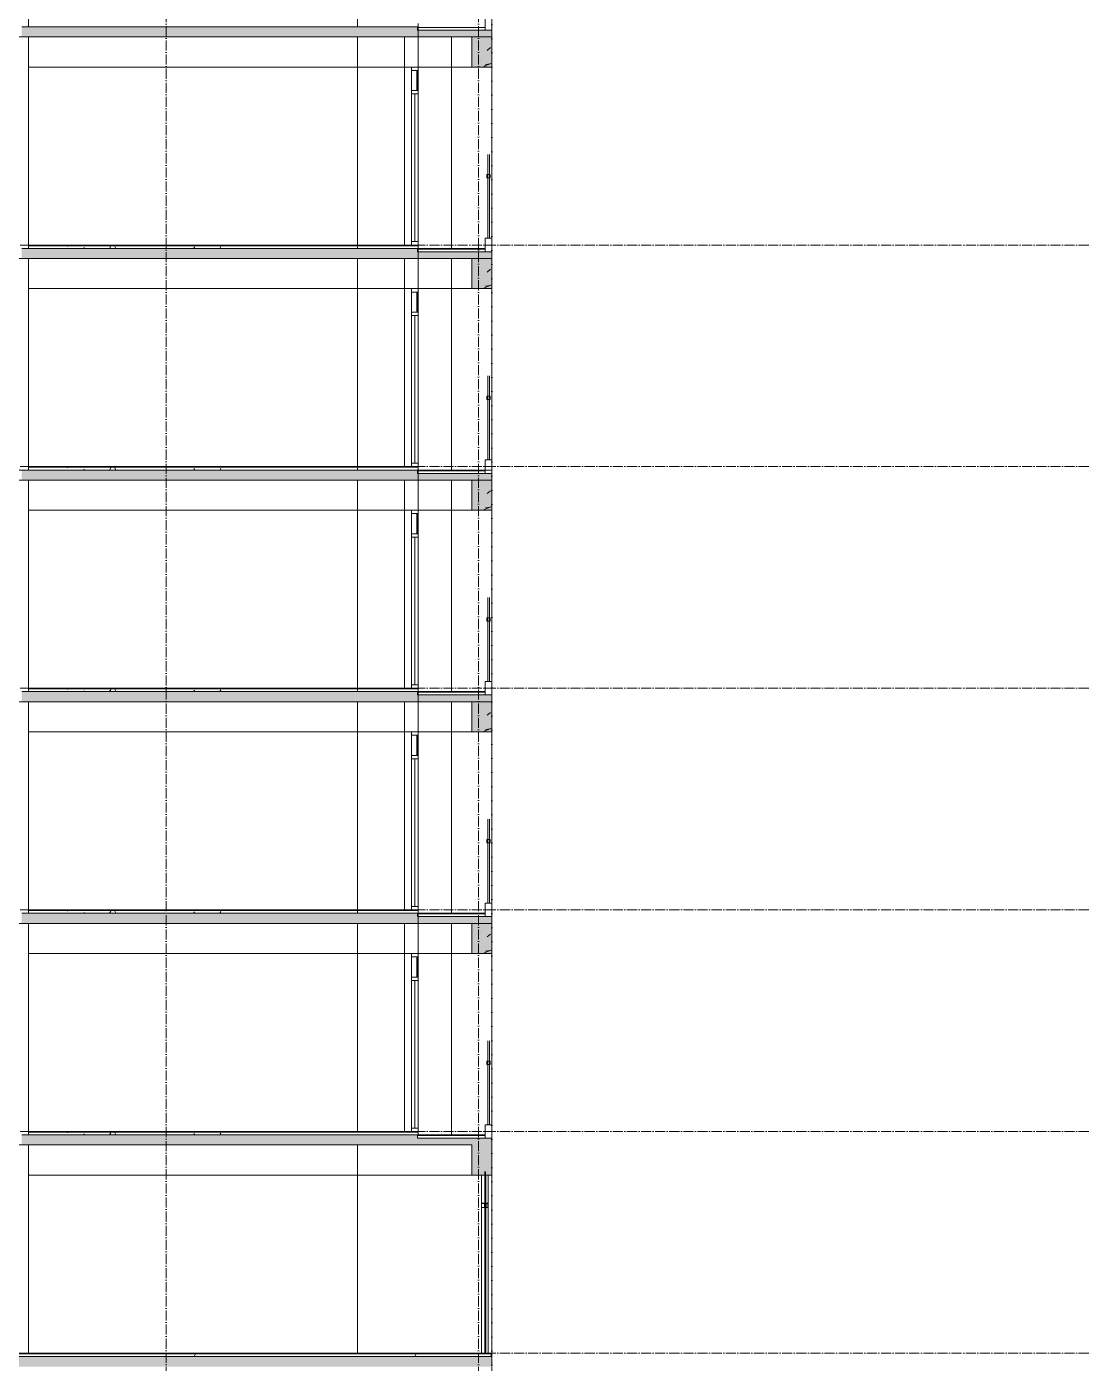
# Model space of a CAD drawing. Header units: millimetres. Extents: x -7075 to 54747, y -13937 to 93540.
# Drawn here: x 35675 to 51521, y 18450 to 38350 of the extents above; entities that cross this region are included whole.
import ezdxf

# ---------------------------------------------------------------- set-up
doc = ezdxf.new("R2010")
doc.units = ezdxf.units.MM
doc.linetypes.add('Grid Line', pattern=[4.2, 3, -0.6, 0, -0.6])
for name, color, linetype, lineweight in [('A-DETL-GENF', 31, 'Continuous', 5), ('A-FLOR-HRAL', 41, 'Continuous', 5), ('A-FLOR-MCUT', 3, 'Continuous', 9), ('A-GLAZ-CWMG', 55, 'Continuous', 5), ('CUA', 31, 'Continuous', 9), ('KINH', 152, 'Continuous', 5), ('NET CAT', 3, 'Continuous', 5), ('NET CATConcrete', 3, 'Continuous', 5), ('NET THAY 1', 41, 'Continuous', 5), ('NET THAY 2', 55, 'Continuous', 5), ('NET-CAT', 3, 'Continuous', 15), ('NET-THAY', 2, 'Continuous', 9), ('TRUC', 225, 'Continuous', 5)]:
    doc.layers.add(name, color=color, linetype=linetype, lineweight=lineweight)
pattern_1 = [(0, (19236.3, 39800), (1625.6, 406.4), [67.056, -1152.144, 67.056, -1152.144, -6502.4]), (0, (19236.3, 39800), (1625.6, 406.4), [-2438.4, 67.056, -2371.344, 67.056, -1152.144, -2844.8]), (0, (19236.3, 39800), (1625.6, 406.4), [-6096, 67.056, -745.744, 67.056, -1964.944]), (120, (19845.9, 40003.2), (-1164.7527, 1204.611), [67.056, -1152.144, 67.056, -7654.544]), (120, (19845.9, 40003.2), (-1164.7527, 1204.611), [-1286.256, -1152.144, 67.056, -2371.344, -4064]), (120, (19845.9, 40003.2), (-1164.7527, 1204.611), [-4876.8, 67.056, -1152.144, 67.056, -2777.744]), (120, (19845.9, 40003.2), (-1164.7527, 1204.611), [-6163.056, -745.744, 67.056, -1964.944]), (240, (20049.1, 40816), (-460.8473, -1611.011), [67.056, -1152.144, 67.056, -7654.544]), (240, (20049.1, 40816), (-460.8473, -1611.011), [-1286.256, -1152.144, 67.056, -2371.344, -4064]), (240, (20049.1, 40816), (-460.8473, -1611.011), [-4876.8, 67.056, -1152.144, 67.056, -2777.744]), (240, (20049.1, 40816), (-460.8473, -1611.011), [-6163.056, -745.744, 67.056, -1964.944])]
pattern_2 = [(0, (19236.3, 39800), (812.8, 203.2), [67.056, -542.544, 67.056, -542.544, -3251.2]), (0, (19236.3, 39800), (812.8, 203.2), [-1219.2, 67.056, -1152.144, 67.056, -542.544, -1422.4]), (0, (19236.3, 39800), (812.8, 203.2), [-3048, 67.056, -339.344, 67.056, -948.944]), (120, (19541.1, 39901.6), (-582.3764, 602.3054), [67.056, -542.544, 67.056, -3793.744]), (120, (19541.1, 39901.6), (-582.3764, 602.3054), [-676.656, -542.544, 67.056, -1152.144, -2032]), (120, (19541.1, 39901.6), (-582.3764, 602.3054), [-2438.4, 67.056, -542.544, 67.056, -1355.344]), (120, (19541.1, 39901.6), (-582.3764, 602.3054), [-3115.056, -339.344, 67.056, -948.944]), (240, (19642.7, 40308), (-230.4236, -805.5054), [67.056, -542.544, 67.056, -3793.744]), (240, (19642.7, 40308), (-230.4236, -805.5054), [-676.656, -542.544, 67.056, -1152.144, -2032]), (240, (19642.7, 40308), (-230.4236, -805.5054), [-2438.4, 67.056, -542.544, 67.056, -1355.344]), (240, (19642.7, 40308), (-230.4236, -805.5054), [-3115.056, -339.344, 67.056, -948.944])]
pattern_3 = [(0, (19236.3, 43100), (812.8, 203.2), [67.056, -542.544, 67.056, -542.544, -3251.2]), (0, (19236.3, 43100), (812.8, 203.2), [-1219.2, 67.056, -1152.144, 67.056, -542.544, -1422.4]), (0, (19236.3, 43100), (812.8, 203.2), [-3048, 67.056, -339.344, 67.056, -948.944]), (120, (19541.1, 43201.6), (-582.3764, 602.3054), [67.056, -542.544, 67.056, -3793.744]), (120, (19541.1, 43201.6), (-582.3764, 602.3054), [-676.656, -542.544, 67.056, -1152.144, -2032]), (120, (19541.1, 43201.6), (-582.3764, 602.3054), [-2438.4, 67.056, -542.544, 67.056, -1355.344]), (120, (19541.1, 43201.6), (-582.3764, 602.3054), [-3115.056, -339.344, 67.056, -948.944]), (240, (19642.7, 43608), (-230.4236, -805.5054), [67.056, -542.544, 67.056, -3793.744]), (240, (19642.7, 43608), (-230.4236, -805.5054), [-676.656, -542.544, 67.056, -1152.144, -2032]), (240, (19642.7, 43608), (-230.4236, -805.5054), [-2438.4, 67.056, -542.544, 67.056, -1355.344]), (240, (19642.7, 43608), (-230.4236, -805.5054), [-3115.056, -339.344, 67.056, -948.944])]
pattern_4 = [(0, (19236.3, 46400), (812.8, 203.2), [67.056, -542.544, 67.056, -542.544, -3251.2]), (0, (19236.3, 46400), (812.8, 203.2), [-1219.2, 67.056, -1152.144, 67.056, -542.544, -1422.4]), (0, (19236.3, 46400), (812.8, 203.2), [-3048, 67.056, -339.344, 67.056, -948.944]), (120, (19541.1, 46501.6), (-582.3764, 602.3054), [67.056, -542.544, 67.056, -3793.744]), (120, (19541.1, 46501.6), (-582.3764, 602.3054), [-676.656, -542.544, 67.056, -1152.144, -2032]), (120, (19541.1, 46501.6), (-582.3764, 602.3054), [-2438.4, 67.056, -542.544, 67.056, -1355.344]), (120, (19541.1, 46501.6), (-582.3764, 602.3054), [-3115.056, -339.344, 67.056, -948.944]), (240, (19642.7, 46908), (-230.4236, -805.5054), [67.056, -542.544, 67.056, -3793.744]), (240, (19642.7, 46908), (-230.4236, -805.5054), [-676.656, -542.544, 67.056, -1152.144, -2032]), (240, (19642.7, 46908), (-230.4236, -805.5054), [-2438.4, 67.056, -542.544, 67.056, -1355.344]), (240, (19642.7, 46908), (-230.4236, -805.5054), [-3115.056, -339.344, 67.056, -948.944])]
pattern_5 = [(0, (19236.3, 49700), (812.8, 203.2), [67.056, -542.544, 67.056, -542.544, -3251.2]), (0, (19236.3, 49700), (812.8, 203.2), [-1219.2, 67.056, -1152.144, 67.056, -542.544, -1422.4]), (0, (19236.3, 49700), (812.8, 203.2), [-3048, 67.056, -339.344, 67.056, -948.944]), (120, (19541.1, 49801.6), (-582.3764, 602.3054), [67.056, -542.544, 67.056, -3793.744]), (120, (19541.1, 49801.6), (-582.3764, 602.3054), [-676.656, -542.544, 67.056, -1152.144, -2032]), (120, (19541.1, 49801.6), (-582.3764, 602.3054), [-2438.4, 67.056, -542.544, 67.056, -1355.344]), (120, (19541.1, 49801.6), (-582.3764, 602.3054), [-3115.056, -339.344, 67.056, -948.944]), (240, (19642.7, 50208), (-230.4236, -805.5054), [67.056, -542.544, 67.056, -3793.744]), (240, (19642.7, 50208), (-230.4236, -805.5054), [-676.656, -542.544, 67.056, -1152.144, -2032]), (240, (19642.7, 50208), (-230.4236, -805.5054), [-2438.4, 67.056, -542.544, 67.056, -1355.344]), (240, (19642.7, 50208), (-230.4236, -805.5054), [-3115.056, -339.344, 67.056, -948.944])]
pattern_6 = [(0, (19236.3, 53000), (812.8, 203.2), [67.056, -542.544, 67.056, -542.544, -3251.2]), (0, (19236.3, 53000), (812.8, 203.2), [-1219.2, 67.056, -1152.144, 67.056, -542.544, -1422.4]), (0, (19236.3, 53000), (812.8, 203.2), [-3048, 67.056, -339.344, 67.056, -948.944]), (120, (19541.1, 53101.6), (-582.3764, 602.3054), [67.056, -542.544, 67.056, -3793.744]), (120, (19541.1, 53101.6), (-582.3764, 602.3054), [-676.656, -542.544, 67.056, -1152.144, -2032]), (120, (19541.1, 53101.6), (-582.3764, 602.3054), [-2438.4, 67.056, -542.544, 67.056, -1355.344]), (120, (19541.1, 53101.6), (-582.3764, 602.3054), [-3115.056, -339.344, 67.056, -948.944]), (240, (19642.7, 53508), (-230.4236, -805.5054), [67.056, -542.544, 67.056, -3793.744]), (240, (19642.7, 53508), (-230.4236, -805.5054), [-676.656, -542.544, 67.056, -1152.144, -2032]), (240, (19642.7, 53508), (-230.4236, -805.5054), [-2438.4, 67.056, -542.544, 67.056, -1355.344]), (240, (19642.7, 53508), (-230.4236, -805.5054), [-3115.056, -339.344, 67.056, -948.944])]

# ---------------------------------------------------------------- blocks, each defined once
blk = doc.blocks.new('M_Concrete-Rectangular-Column - C3-2000 x 300mm-1073985-A-A')
at = {"layer": 'NET CAT', "color": 4}
for p, q in [((40600, 44800), (40600, 41650)), ((42600, 44950), (41500, 44950)), ((42600, 44900), (42600, 44950)), ((42600, 41600), (42600, 44350)), ((40600, 41500), (40600, 38350)), ((42600, 38300), (42600, 41050)), ((40600, 38200), (40600, 35050)), ((42600, 35000), (42600, 37750)), ((40600, 34900), (40600, 31750)), ((42600, 31750), (42600, 34450)), ((42600, 31750), (41500, 31750))]:
    blk.add_line(p, q, dxfattribs=at)
blk = doc.blocks.new('M_Concrete-Rectangular-Column - C5d-2900 x 400mm-1081095-A-A')
at = {"layer": 'NET CAT', "color": 4}
for p, q in [((35650, 44950), (33900, 44950)), ((35700, 41650), (35700, 44800)), ((32800, 44350), (32800, 41650)), ((35700, 38350), (35700, 41500)), ((32800, 41050), (32800, 38350)), ((35700, 35050), (35700, 38200)), ((32800, 37750), (32800, 35050)), ((35700, 31750), (35700, 34900)), ((32800, 34450), (32800, 31750)), ((35650, 31750), (33900, 31750))]:
    blk.add_line(p, q, dxfattribs=at)
blk = doc.blocks.new('ALC1807-ASCENT PLAZA-KET CAU 180524_rvt-1-A-A')
at = {"layer": 'NET CAT', "color": 4}
for p, q in [((42600, 31750), (41500, 31750)), ((42600, 31700), (42600, 31750)), ((35700, 28450), (35700, 31600)), ((40600, 31600), (40600, 28450)), ((42600, 28400), (42600, 31150)), ((35700, 25150), (35700, 28300)), ((40600, 28300), (40600, 25150)), ((42600, 25100), (42600, 27850)), ((40600, 25000), (40600, 21900)), ((42600, 22000), (42600, 24550)), ((35700, 18600), (35700, 21700)), ((40600, 21700), (40600, 18600)), ((42600, 18600), (42600, 21250))]:
    blk.add_line(p, q, dxfattribs=at)
at = {"color": 4, "lineweight": 5}
for name in ['M_Concrete-Rectangular-Column - C5d-2900 x 400mm-1081095-A-A', 'M_Concrete-Rectangular-Column - C3-2000 x 300mm-1073985-A-A']:
    blk.add_blockref(name, (0, 0), dxfattribs=at)
blk = doc.blocks.new('System Panel - Glazed-V56-A-A')
at = {"layer": 'KINH', "lineweight": 9}
for p, q in [((42494, 20793), (42494, 20779)), ((42506, 20793), (42494, 20793)), ((42494, 20772), (42494, 18600)), ((42506, 18600), (42506, 20793)), ((42494, 18600), (42506, 18600))]:
    blk.add_line(p, q, dxfattribs=at)
blk = doc.blocks.new('System Panel - Glazed-1982563-A-A')
at = {"layer": 'KINH', "lineweight": 9}
for p, q in [((42494, 21300), (42494, 20828)), ((42506, 21300), (42494, 21300)), ((42506, 20807), (42506, 21300)), ((42494, 20821), (42494, 20807)), ((42494, 20807), (42506, 20807))]:
    blk.add_line(p, q, dxfattribs=at)
blk = doc.blocks.new('Rectangular Mullion - MULION KHUNG NOI-1982294-A-A')
at = {"layer": 'A-DETL-GENF'}
blk.add_hatch(color=256, dxfattribs=at).paths.add_polyline_path([(42483, 2167), (42486, 2179), (42482, 2179)], flags=0)
at = {"layer": 'A-GLAZ-CWMG'}
blk.add_hatch(color=256, dxfattribs=at).paths.add_polyline_path([(42486, 2221), (42483, 2233), (42482, 2221)], flags=0)
at = {"layer": 'A-DETL-GENF'}
for p, q in [((42432, 2167), (42432, 2233)), ((42432, 2233), (42482, 2233)), ((42435, 2170), (42435, 2230)), ((42435, 2230), (42478, 2230)), ((42478, 2230), (42478, 2170)), ((42482, 2233), (42482, 2221)), ((42482, 2233), (42482, 2221)), ((42482, 2233), (42482, 2167)), ((42482, 2221), (42486, 2221)), ((42482, 2221), (42486, 2221)), ((42482, 2221), (42486, 2211)), ((42486, 2221), (42482, 2221)), ((42482, 2221), (42482, 2211)), ((42482, 2212), (42486, 2221)), ((42482, 2211), (42486, 2211)), ((42498, 2207), (42482, 2207)), ((42482, 2207), (42482, 2193)), ((42482, 2193), (42498, 2193)), ((42486, 2221), (42486, 2236)), ((42486, 2221), (42486, 2236)), ((42486, 2211), (42486, 2221)), ((42500, 2226), (42494, 2226)), ((42494, 2226), (42495, 2225)), ((42495, 2225), (42494, 2225)), ((42495, 2224), (42494, 2223)), ((42494, 2224), (42495, 2224)), ((42494, 2223), (42495, 2223)), ((42495, 2223), (42494, 2222)), ((42494, 2222), (42495, 2222)), ((42495, 2222), (42494, 2221)), ((42494, 2221), (42495, 2221)), ((42495, 2221), (42494, 2220)), ((42494, 2220), (42495, 2220)), ((42495, 2219), (42494, 2219)), ((42494, 2219), (42495, 2219)), ((42495, 2218), (42494, 2218)), ((42494, 2218), (42495, 2218)), ((42495, 2217), (42494, 2217)), ((42494, 2216), (42495, 2217)), ((42495, 2217), (42498, 2217)), ((42496, 2219), (42496, 2224)), ((42496, 2224), (42497, 2224)), ((42497, 2219), (42496, 2219)), ((42497, 2224), (42497, 2219)), ((42498, 2167), (42498, 2233)), ((42498, 2233), (42532, 2233)), ((42498, 2221), (42498, 2225)), ((42498, 2225), (42500, 2225)), ((42499, 2221), (42498, 2221)), ((42498, 2219), (42498, 2220)), ((42498, 2220), (42499, 2220)), ((42499, 2219), (42498, 2219)), ((42498, 2217), (42498, 2218)), ((42498, 2218), (42499, 2218)), ((42498, 2193), (42498, 2207)), ((42500, 2221), (42499, 2222)), ((42499, 2222), (42499, 2221)), ((42499, 2220), (42499, 2219)), ((42499, 2218), (42500, 2219)), ((42499, 2218), (42499, 2218)), ((42500, 2225), (42500, 2226)), ((42500, 2220), (42500, 2221)), ((42500, 2219), (42500, 2220)), ((42502, 2170), (42502, 2230)), ((42502, 2230), (42528, 2230)), ((42528, 2230), (42528, 2170)), ((42532, 2233), (42532, 2167)), ((42482, 2167), (42432, 2167)), ((42478, 2170), (42435, 2170)), ((42482, 2179), (42486, 2189)), ((42482, 2179), (42482, 2189)), ((42482, 2189), (42486, 2189)), ((42482, 2188), (42486, 2179)), ((42486, 2179), (42482, 2179)), ((42482, 2179), (42482, 2167)), ((42482, 2167), (42482, 2179)), ((42482, 2179), (42486, 2179)), ((42486, 2179), (42482, 2179)), ((42486, 2189), (42486, 2179)), ((42486, 2164), (42486, 2179)), ((42486, 2179), (42486, 2164)), ((42494, 2184), (42495, 2183)), ((42495, 2183), (42494, 2183)), ((42495, 2182), (42494, 2182)), ((42494, 2182), (42495, 2182)), ((42495, 2181), (42494, 2181)), ((42494, 2181), (42495, 2181)), ((42495, 2179), (42494, 2180)), ((42494, 2180), (42495, 2180)), ((42495, 2178), (42494, 2179)), ((42494, 2179), (42495, 2179)), ((42495, 2177), (42494, 2178)), ((42494, 2178), (42495, 2178)), ((42495, 2176), (42494, 2177)), ((42494, 2177), (42495, 2177)), ((42494, 2176), (42495, 2176)), ((42494, 2174), (42495, 2175)), ((42495, 2175), (42494, 2175)), ((42500, 2174), (42494, 2174)), ((42495, 2183), (42498, 2183)), ((42497, 2181), (42496, 2181)), ((42496, 2181), (42496, 2176)), ((42496, 2176), (42497, 2176)), ((42497, 2176), (42497, 2181)), ((42498, 2183), (42498, 2182)), ((42498, 2182), (42499, 2182)), ((42498, 2181), (42498, 2180)), ((42499, 2181), (42498, 2181)), ((42498, 2180), (42499, 2180)), ((42499, 2179), (42498, 2179)), ((42498, 2179), (42498, 2175)), ((42498, 2175), (42500, 2175)), ((42532, 2167), (42498, 2167)), ((42499, 2182), (42499, 2182)), ((42499, 2182), (42500, 2181)), ((42499, 2180), (42499, 2181)), ((42500, 2179), (42499, 2178)), ((42499, 2178), (42499, 2179)), ((42500, 2181), (42500, 2180)), ((42500, 2180), (42500, 2179)), ((42500, 2175), (42500, 2174)), ((42528, 2170), (42502, 2170))]:
    blk.add_line(p, q, dxfattribs=at)
for centre, radius, start, end in [((42482, 2238), 4.58, 269.7981, 330.5096), ((42482, 2238), 4.58, 269.7981, 330.5096), ((42494, 2226), 0.2, 82.8972, 208.2076), ((42494, 2224), 0.2, 128.6598, 231.3402), ((42494, 2223), 0.2, 128.6598, 231.3402), ((42494, 2222), 0.2, 128.6598, 231.3402), ((42494, 2221), 0.2, 128.6598, 231.3402), ((42494, 2220), 0.2, 128.6598, 231.3402), ((42494, 2219), 0.2, 128.6598, 231.3402), ((42494, 2218), 0.2, 128.6598, 231.3402), ((42494, 2217), 0.2, 138.5763, 284.0362), ((42494, 2225), 0.568, 325.5557, 34.4443), ((42495, 2224), 0.2, 308.6598, 51.3402), ((42495, 2223), 0.2, 308.6598, 51.3402), ((42495, 2222), 0.2, 308.6598, 51.3402), ((42495, 2221), 0.2, 308.6598, 51.3402), ((42495, 2220), 0.2, 308.6598, 51.3402), ((42495, 2219), 0.2, 308.6598, 51.3402), ((42495, 2217), 0.2, 318.5763, 51.3402), ((42496, 2224), 0.2, 90, 180), ((42496, 2219), 0.2, 180, 270), ((42497, 2224), 0.2, 0, 90), ((42497, 2219), 0.2, 270, 0), ((42498, 2225), 0.133, 90, 180), ((42498, 2220), 0.133, 90, 180), ((42498, 2219), 0.133, 180, 270), ((42498, 2217), 0.2, 270, 0), ((42499, 2221), 0.1, 49.9813, 159.9813), ((42499, 2221), 0.133, 270, 339.9813), ((42499, 2220), 0.133, 0, 90), ((42499, 2219), 0.133, 270, 0), ((42499, 2218), 0.133, 20.0187, 90), ((42499, 2218), 0.1, 200.0187, 310.0187), ((42500, 2226), 0.133, 0, 82.8972), ((42500, 2225), 0.133, 270, 0), ((42482, 2162), 4.58, 29.4904, 90.2019), ((42482, 2162), 4.58, 29.4904, 90.2019), ((42494, 2183), 0.2, 75.9638, 221.4237), ((42494, 2182), 0.2, 128.6598, 231.3402), ((42494, 2181), 0.2, 128.6598, 231.3402), ((42494, 2180), 0.2, 128.6598, 231.3402), ((42494, 2179), 0.2, 128.6598, 231.3402), ((42494, 2178), 0.2, 128.6598, 231.3402), ((42494, 2177), 0.2, 128.6598, 231.3402), ((42494, 2176), 0.2, 128.6598, 231.3402), ((42494, 2174), 0.2, 151.7924, 277.1028), ((42495, 2183), 0.2, 308.6598, 41.4237), ((42495, 2181), 0.2, 308.6598, 51.3402), ((42495, 2180), 0.2, 308.6598, 51.3402), ((42495, 2179), 0.2, 308.6598, 51.3402), ((42495, 2178), 0.2, 308.6598, 51.3402), ((42495, 2177), 0.2, 308.6598, 51.3402), ((42495, 2176), 0.2, 308.6598, 51.3402), ((42494, 2175), 0.568, 325.5557, 34.4443), ((42496, 2181), 0.2, 90, 180), ((42496, 2176), 0.2, 180, 270), ((42497, 2181), 0.2, 0, 90), ((42497, 2176), 0.2, 270, 0), ((42498, 2183), 0.2, 0, 90), ((42498, 2181), 0.133, 90, 180), ((42498, 2180), 0.133, 180, 270), ((42498, 2175), 0.133, 180, 270), ((42499, 2182), 0.133, 270, 339.9813), ((42499, 2182), 0.1, 49.9813, 159.9813), ((42499, 2181), 0.133, 0, 90), ((42499, 2180), 0.133, 270, 0), ((42499, 2179), 0.133, 20.0187, 90), ((42499, 2179), 0.1, 200.0187, 310.0187), ((42500, 2175), 0.133, 0, 90), ((42500, 2174), 0.133, 277.1028, 0)]:
    blk.add_arc(centre, radius, start, end, dxfattribs=at)
blk = doc.blocks.new('Rectangular Mullion - Rectangular Mullion-V65-A-A')
at = {"layer": 'A-GLAZ-CWMG', "lineweight": 9}
for p, q in [((42442, 20833), (42442, 20767)), ((42492, 20833), (42442, 20833)), ((42442, 20767), (42492, 20767)), ((42492, 20807), (42492, 20833)), ((42508, 20807), (42492, 20807)), ((42492, 20767), (42492, 20793)), ((42492, 20793), (42508, 20793)), ((42542, 20833), (42508, 20833)), ((42508, 20833), (42508, 20807)), ((42508, 20793), (42508, 20767)), ((42508, 20767), (42542, 20767)), ((42542, 20767), (42542, 20833))]:
    blk.add_line(p, q, dxfattribs=at)
blk = doc.blocks.new('Rectangular Mullion - Rectangular Mullion-1978183-A-A')
at = {"layer": 'A-GLAZ-CWMG'}
for p, q in [((42432, 2167), (42432, 0)), ((42482, 2167), (42482, 0)), ((42498, 2167), (42498, 0)), ((42532, 2167), (42532, 0))]:
    blk.add_line(p, q, dxfattribs=at)
blk = doc.blocks.new('Rectangular Mullion - Rectangular Mullion-V66-A-A')
at = {"layer": 'A-GLAZ-CWMG'}
for p, q in [((42442, 21250), (42442, 20833)), ((42492, 21250), (42492, 20833)), ((42508, 21250), (42508, 20833)), ((42542, 21250), (42542, 20833))]:
    blk.add_line(p, q, dxfattribs=at)
blk = doc.blocks.new('CUA LO GIA - DB6-1834140-A-A')
at = {"layer": 'CUA'}
for p, q in [((41400, 24500), (41400, 24450)), ((41500, 24500), (41400, 24500)), ((41500, 24450), (41500, 24500)), ((41400, 24450), (41500, 24450)), ((41400, 24150), (41400, 24450)), ((41490, 24450), (41480, 24450)), ((41480, 24450), (41480, 24150)), ((41490, 24150), (41490, 24450)), ((41500, 24150), (41500, 24450)), ((41500, 24150), (41400, 24150)), ((41400, 24150), (41400, 24100)), ((41400, 24100), (41500, 24100)), ((41450, 24100), (41400, 24100)), ((41400, 24100), (41400, 21900)), ((41450, 21900), (41450, 24100)), ((41480, 24150), (41490, 24150)), ((41500, 24100), (41500, 24150)), ((41500, 24100), (41500, 21900)), ((41400, 21900), (41400, 21850)), ((41500, 21900), (41400, 21900)), ((41400, 21900), (41450, 21900)), ((41500, 21850), (41500, 21900)), ((41400, 21850), (41500, 21850))]:
    blk.add_line(p, q, dxfattribs=at)
blk = doc.blocks.new('Railing - 25mm-V63-A-A')
at = {"layer": 'NET THAY 2'}
for p, q in [((37, 18700), (37, 19950)), ((62, 19950), (62, 18700))]:
    blk.add_line(p, q, dxfattribs=at)
blk = doc.blocks.new('Railing - Railing-1915012-A-A')
at = {"layer": 'A-FLOR-HRAL'}
for p, q in [((42525, 22950), (42525, 22900)), ((42575, 22950), (42525, 22950)), ((42525, 22900), (42575, 22900)), ((42575, 22900), (42575, 22950))]:
    blk.add_line(p, q, dxfattribs=at)
at = {"extrusion": (0, 0, -1), "zscale": -1}
blk.add_blockref('Railing - 25mm-V63-A-A', (-42600, 3300), dxfattribs=at)

msp = doc.modelspace()

# ---------------------------------------------------------------- hatches: boundary and pattern name
at = {"layer": 'NET CAT', "lineweight": 9}
h = msp.add_hatch(color=7, dxfattribs=at)
h.paths.add_polyline_path([(40110.6, 38200), (41499.9, 38200), (41499.9, 38350), (35649.9, 38350), (35649.9, 38200), (36906.2, 38200)], flags=0)
h.paths.add_polyline_path([(6949.9, 38200), (6949.9, 38350), (1099.9, 38350), (1099.9, 38200), (1657.6, 38200)], flags=0)
h.paths.add_polyline_path([(9649.9, 38200), (11599.9, 38200), (11599.9, 38350), (9649.9, 38350)], flags=0)
h.paths.add_polyline_path([(32949.9, 38200), (32949.9, 38350), (24699.9, 38350), (24699.9, 38200), (32799.9, 38200)], flags=0)
h = msp.add_hatch(color=7, dxfattribs=at)
h.paths.add_polyline_path([(40110.6, 38200), (41499.9, 38200), (41499.9, 38350), (35599.9, 38350), (35599.9, 38200), (36906.2, 38200)])
h.paths.add_polyline_path([(1099.9, 38200), (6949.9, 38200), (6949.9, 38350), (1099.9, 38350)])
h.paths.add_polyline_path([(9599.9, 38200), (11599.9, 38200), (11599.9, 38350), (9599.9, 38350)])
h.paths.add_polyline_path([(32999.9, 38200), (32999.9, 38350), (24699.9, 38350), (24699.9, 38200), (32900.6, 38200)])
for points in [[(42599.9, 38200), (42599.9, 38300), (41499.9, 38300), (41499.9, 38200), (42299.9, 38200)], [(42599.9, 38200), (42599.9, 38300), (41499.9, 38300), (41499.9, 38200)], [(42599.9, 34900), (42599.9, 35000), (41499.9, 35000), (41499.9, 34900), (42299.9, 34900)], [(42599.9, 34900), (42599.9, 35000), (41499.9, 35000), (41499.9, 34900)], [(42599.9, 31600), (42599.9, 31700), (41499.9, 31700), (41499.9, 31600), (42299.9, 31600)], [(42599.9, 31600), (42599.9, 31700), (41499.9, 31700), (41499.9, 31600)], [(42599.9, 28300), (42599.9, 28400), (41499.9, 28400), (41499.9, 28300), (42299.9, 28300)], [(42599.9, 28300), (42599.9, 28400), (41499.9, 28400), (41499.9, 28300)], [(42599.9, 25000), (42599.9, 25100), (41499.9, 25100), (41499.9, 25000), (42299.9, 25000)], [(42599.9, 25000), (42599.9, 25100), (41499.9, 25100), (41499.9, 25000)], [(42599.9, 21700), (42599.9, 21800), (41499.9, 21800), (41499.9, 21700)], [(20884.1, 18400), (42599.9, 18400), (42599.9, 18550), (24709.9, 18550), (24709.9, 18500), (23690.1, 18500), (23690.1, 18550), (9599.9, 18550), (9599.9, 18480), (8799.9, 18480), (8799.9, 18500), (6949.9, 18500), (6949.9, 18550), (-0.1, 18550), (-0.1, 18400), (17679.7, 18400)]]:
    msp.add_hatch(color=7, dxfattribs=at).paths.add_polyline_path(points, flags=0)
h = msp.add_hatch(color=7, dxfattribs=at)
h.paths.add_polyline_path([(40110.6, 34900), (41499.9, 34900), (41499.9, 35050), (35649.9, 35050), (35649.9, 34900), (36906.2, 34900)], flags=0)
h.paths.add_polyline_path([(6949.9, 34900), (6949.9, 35050), (1099.9, 35050), (1099.9, 34900), (1657.6, 34900)], flags=0)
h.paths.add_polyline_path([(9649.9, 34900), (11599.9, 34900), (11599.9, 35050), (9649.9, 35050)], flags=0)
h.paths.add_polyline_path([(32949.9, 34900), (32949.9, 35050), (24699.9, 35050), (24699.9, 34900), (32799.9, 34900)], flags=0)
h = msp.add_hatch(color=7, dxfattribs=at)
h.paths.add_polyline_path([(40110.6, 34900), (41499.9, 34900), (41499.9, 35050), (35599.9, 35050), (35599.9, 34900), (36906.2, 34900)])
h.paths.add_polyline_path([(1099.9, 34900), (6949.9, 34900), (6949.9, 35050), (1099.9, 35050)])
h.paths.add_polyline_path([(9599.9, 34900), (11599.9, 34900), (11599.9, 35050), (9599.9, 35050)])
h.paths.add_polyline_path([(32999.9, 34900), (32999.9, 35050), (24699.9, 35050), (24699.9, 34900), (32900.6, 34900)])
at = {"layer": 'NET CAT'}
h = msp.add_hatch(dxfattribs=at)
h.set_pattern_fill('FP_4', color=10, style=0, pattern_type=2)
h.set_pattern_definition(pattern_6)
h.paths.add_polyline_path([(35749.9, 35090), (41299.9, 35090), (41299.9, 35100), (35749.9, 35100)], flags=0)
h = msp.add_hatch(dxfattribs=at)
h.set_pattern_fill('FP_4', color=10, style=0, pattern_type=2)
h.set_pattern_definition(pattern_6)
h.paths.add_polyline_path([(36906.2, 35050), (41299.9, 35050), (41299.9, 35090), (35749.9, 35090), (35749.9, 35050)], flags=0)
at = {"layer": 'NET CAT', "lineweight": 9}
h = msp.add_hatch(color=7, dxfattribs=at)
h.paths.add_polyline_path([(40110.6, 31600), (41499.9, 31600), (41499.9, 31750), (35649.9, 31750), (35649.9, 31600), (36906.2, 31600)], flags=0)
h.paths.add_polyline_path([(6949.9, 31600), (6949.9, 31750), (1099.9, 31750), (1099.9, 31600), (1657.6, 31600)], flags=0)
h.paths.add_polyline_path([(9649.9, 31600), (11599.9, 31600), (11599.9, 31750), (9649.9, 31750)], flags=0)
h.paths.add_polyline_path([(32949.9, 31600), (32949.9, 31750), (24699.9, 31750), (24699.9, 31600), (32799.9, 31600)], flags=0)
h = msp.add_hatch(color=7, dxfattribs=at)
h.paths.add_polyline_path([(40110.6, 31600), (41499.9, 31600), (41499.9, 31750), (35599.9, 31750), (35599.9, 31600), (36906.2, 31600)])
h.paths.add_polyline_path([(1099.9, 31600), (6949.9, 31600), (6949.9, 31750), (1099.9, 31750)])
h.paths.add_polyline_path([(9599.9, 31600), (11599.9, 31600), (11599.9, 31750), (9599.9, 31750)])
h.paths.add_polyline_path([(32999.9, 31600), (32999.9, 31750), (24699.9, 31750), (24699.9, 31600), (32900.6, 31600)])
at = {"layer": 'NET CAT'}
h = msp.add_hatch(dxfattribs=at)
h.set_pattern_fill('FP_4', color=10, style=0, pattern_type=2)
h.set_pattern_definition(pattern_5)
h.paths.add_polyline_path([(35749.9, 31790), (41299.9, 31790), (41299.9, 31800), (35749.9, 31800)], flags=0)
h = msp.add_hatch(dxfattribs=at)
h.set_pattern_fill('FP_4', color=10, style=0, pattern_type=2)
h.set_pattern_definition(pattern_5)
h.paths.add_polyline_path([(36906.2, 31750), (41299.9, 31750), (41299.9, 31790), (35749.9, 31790), (35749.9, 31750)], flags=0)
h = msp.add_hatch(dxfattribs=at)
h.set_pattern_fill('FP_4', color=10, style=0, pattern_type=2)
h.set_pattern_definition(pattern_4)
h.paths.add_polyline_path([(35749.9, 28490), (41299.9, 28490), (41299.9, 28500), (35749.9, 28500)], flags=0)
h = msp.add_hatch(dxfattribs=at)
h.set_pattern_fill('FP_4', color=10, style=0, pattern_type=2)
h.set_pattern_definition(pattern_4)
h.paths.add_polyline_path([(36906.2, 28450), (41299.9, 28450), (41299.9, 28490), (35749.9, 28490), (35749.9, 28450)], flags=0)
at = {"layer": 'NET CAT', "lineweight": 9}
h = msp.add_hatch(color=7, dxfattribs=at)
h.paths.add_polyline_path([(40110.6, 28300), (41499.9, 28300), (41499.9, 28450), (35649.9, 28450), (35649.9, 28300), (36906.2, 28300)], flags=0)
h.paths.add_polyline_path([(6949.9, 28300), (6949.9, 28450), (1099.9, 28450), (1099.9, 28300), (1657.6, 28300)], flags=0)
h.paths.add_polyline_path([(9649.9, 28300), (11599.9, 28300), (11599.9, 28450), (9649.9, 28450)], flags=0)
h.paths.add_polyline_path([(32949.9, 28300), (32949.9, 28450), (24699.9, 28450), (24699.9, 28300), (32799.9, 28300)], flags=0)
h = msp.add_hatch(color=7, dxfattribs=at)
h.paths.add_polyline_path([(40110.6, 28300), (41499.9, 28300), (41499.9, 28450), (35599.9, 28450), (35599.9, 28300), (36906.2, 28300)])
h.paths.add_polyline_path([(1099.9, 28300), (6949.9, 28300), (6949.9, 28450), (1099.9, 28450)])
h.paths.add_polyline_path([(9599.9, 28300), (11599.9, 28300), (11599.9, 28450), (9599.9, 28450)])
h.paths.add_polyline_path([(32999.9, 28300), (32999.9, 28450), (24699.9, 28450), (24699.9, 28300), (32900.6, 28300)])
h = msp.add_hatch(color=7, dxfattribs=at)
h.paths.add_polyline_path([(40110.6, 25000), (41499.9, 25000), (41499.9, 25150), (35649.9, 25150), (35649.9, 25000), (36906.2, 25000)], flags=0)
h.paths.add_polyline_path([(6949.9, 25000), (6949.9, 25150), (1099.9, 25150), (1099.9, 25000), (1657.6, 25000)], flags=0)
h.paths.add_polyline_path([(9649.9, 25000), (11599.9, 25000), (11599.9, 25150), (9649.9, 25150)], flags=0)
h.paths.add_polyline_path([(32949.9, 25000), (32949.9, 25150), (24699.9, 25150), (24699.9, 25000), (32799.9, 25000)], flags=0)
h = msp.add_hatch(color=7, dxfattribs=at)
h.paths.add_polyline_path([(40110.6, 25000), (41499.9, 25000), (41499.9, 25150), (35599.9, 25150), (35599.9, 25000), (36906.2, 25000)])
h.paths.add_polyline_path([(1099.9, 25000), (6949.9, 25000), (6949.9, 25150), (1099.9, 25150)])
h.paths.add_polyline_path([(9599.9, 25000), (11599.9, 25000), (11599.9, 25150), (9599.9, 25150)])
h.paths.add_polyline_path([(32999.9, 25000), (32999.9, 25150), (24699.9, 25150), (24699.9, 25000), (32900.6, 25000)])
at = {"layer": 'NET CAT'}
h = msp.add_hatch(dxfattribs=at)
h.set_pattern_fill('FP_4', color=10, style=0, pattern_type=2)
h.set_pattern_definition(pattern_3)
h.paths.add_polyline_path([(35749.9, 25190), (41299.9, 25190), (41299.9, 25200), (35749.9, 25200)], flags=0)
h = msp.add_hatch(dxfattribs=at)
h.set_pattern_fill('FP_4', color=10, style=0, pattern_type=2)
h.set_pattern_definition(pattern_3)
h.paths.add_polyline_path([(36906.2, 25150), (41299.9, 25150), (41299.9, 25190), (35749.9, 25190), (35749.9, 25150)], flags=0)
h = msp.add_hatch(dxfattribs=at)
h.set_pattern_fill('FP_4', color=10, style=0, pattern_type=2)
h.set_pattern_definition(pattern_2)
h.paths.add_polyline_path([(35749.9, 21890), (41299.9, 21890), (41299.9, 21900), (35749.9, 21900)], flags=0)
h = msp.add_hatch(dxfattribs=at)
h.set_pattern_fill('FP_4', color=10, style=0, pattern_type=2)
h.set_pattern_definition(pattern_2)
h.paths.add_polyline_path([(36906.2, 21850), (41299.9, 21850), (41299.9, 21890), (35749.9, 21890), (35749.9, 21850)], flags=0)
at = {"layer": 'NET CAT', "lineweight": 9}
h = msp.add_hatch(color=7, dxfattribs=at)
h.paths.add_polyline_path([(40110.6, 21700), (41499.9, 21700), (41499.9, 21850), (35599.9, 21850), (35599.9, 21700), (36906.2, 21700)])
h.paths.add_polyline_path([(1099.9, 21700), (6949.9, 21700), (6949.9, 21850), (1099.9, 21850)])
h.paths.add_polyline_path([(9599.9, 21700), (11599.9, 21700), (11599.9, 21850), (9599.9, 21850)])
h.paths.add_polyline_path([(32999.9, 21700), (32999.9, 21850), (24699.9, 21850), (24699.9, 21700), (32900.6, 21700)])
at = {"layer": 'NET CAT'}
h = msp.add_hatch(dxfattribs=at)
h.set_pattern_fill('FP_2', color=10, style=0, pattern_type=2)
h.set_pattern_definition(pattern_1)
h.paths.add_polyline_path([(32799.9, 18590), (42599.9, 18590), (42599.9, 18600), (32799.9, 18600)], flags=0)
h = msp.add_hatch(dxfattribs=at)
h.set_pattern_fill('FP_2', color=10, style=0, pattern_type=2)
h.set_pattern_definition(pattern_1)
h.paths.add_polyline_path([(40110.6, 18550), (42599.9, 18550), (42599.9, 18590), (32799.9, 18590), (32799.9, 18550), (33701.7, 18550)], flags=0)
at = {"layer": 'NET CATConcrete'}
h = msp.add_hatch(dxfattribs=at)
h.set_pattern_fill('FP_1', color=256, style=0, pattern_type=2)
h.set_pattern_definition([(50, (19236.3, 53000), (1457.47, -127.51), [152.4, -1676.4]), (355, (19236.3, 53000), (-281.94, 1528.454), [121.92, -1341.12]), (100.451, (19357.8, 52989.4), (1175.54, 1400.93), [129.52, -1424.72]), (46.184, (19236.3, 53406.4), (2168.63, -336.34), [228.6, -2514.6]), (96.636, (19417, 53378.4), (1899.22, 1979.42), [194.28, -2137.08]), (351.184, (19236.3, 53406.4), (1899.24, 1979.4), [182.88, -2011.68]), (21, (19439.5, 53304.8), (1212.915, -818.12), [152.4, -1676.4]), (326, (19439.5, 53304.8), (494.42, 1473.504), [121.92, -1341.12]), (71.451, (19540.6, 53236.6), (1707.34, 655.37), [129.52, -1424.72]), (37.5, (19236.3, 53000), (24.709, 676.44), [67.056, -1257.808, 67.056, -1294.384, -1346.2]), (37.5, (19236.3, 53000), (24.709, 676.44), [-2686.304, 67.056, -1279.144]), (7.5, (19236.3, 53000), (534.558, 801.444), [67.056, -709.168, 67.056, -1227.328, -513.08]), (7.5, (19236.3, 53000), (534.558, 801.444), [-2070.61, 67.056, -446.024]), (327.5, (18783.16, 53000), (1084.728, -45.831), [67.056, -440.944, 67.056, -1517.904, -2103.12]), (327.5, (18783.16, 53000), (1084.728, -45.831), [-2092.96, 67.056, -2036.064]), (317.5, (18580, 53000), (1185.035, 203.414), [67.056, -593.344, 67.056, -985.52, -1493.52]), (317.5, (18580, 53000), (1185.035, 203.414), [-1712.976, 67.056, -1426.464])])
h.paths.add_polyline_path([(42299.9, 37750), (42599.9, 37750), (42599.9, 38200), (42299.9, 38200)], flags=0)
for points in [[(42299.9, 37750), (42599.9, 37750), (42599.9, 38200), (42299.9, 38200)], [(42299.9, 34450), (42599.9, 34450), (42599.9, 34900), (42299.9, 34900)], [(42299.9, 31150), (42599.9, 31150), (42599.9, 31600), (42299.9, 31600)], [(42299.9, 27850), (42599.9, 27850), (42599.9, 28300), (42299.9, 28300)], [(42299.9, 24550), (42599.9, 24550), (42599.9, 25000), (42299.9, 25000)], [(42299.9, 21250), (42599.9, 21250), (42599.9, 21700), (42299.9, 21700)]]:
    msp.add_hatch(color=256, dxfattribs=at).paths.add_polyline_path(points, flags=0)
h = msp.add_hatch(dxfattribs=at)
h.set_pattern_fill('FP_1', color=256, style=0, pattern_type=2)
h.set_pattern_definition([(50, (19236.3, 49700), (1457.47, -127.51), [152.4, -1676.4]), (355, (19236.3, 49700), (-281.94, 1528.454), [121.92, -1341.12]), (100.451, (19357.8, 49689.4), (1175.54, 1400.93), [129.52, -1424.72]), (46.184, (19236.3, 50106.4), (2168.63, -336.34), [228.6, -2514.6]), (96.636, (19417, 50078.4), (1899.22, 1979.42), [194.28, -2137.08]), (351.184, (19236.3, 50106.4), (1899.24, 1979.4), [182.88, -2011.68]), (21, (19439.5, 50004.8), (1212.915, -818.12), [152.4, -1676.4]), (326, (19439.5, 50004.8), (494.42, 1473.504), [121.92, -1341.12]), (71.451, (19540.6, 49936.6), (1707.34, 655.37), [129.52, -1424.72]), (37.5, (19236.3, 49700), (24.709, 676.44), [67.056, -1257.808, 67.056, -1294.384, -1346.2]), (37.5, (19236.3, 49700), (24.709, 676.44), [-2686.304, 67.056, -1279.144]), (7.5, (19236.3, 49700), (534.558, 801.444), [67.056, -709.168, 67.056, -1227.328, -513.08]), (7.5, (19236.3, 49700), (534.558, 801.444), [-2070.61, 67.056, -446.024]), (327.5, (18783.16, 49700), (1084.728, -45.831), [67.056, -440.944, 67.056, -1517.904, -2103.12]), (327.5, (18783.16, 49700), (1084.728, -45.831), [-2092.96, 67.056, -2036.064]), (317.5, (18580, 49700), (1185.035, 203.414), [67.056, -593.344, 67.056, -985.52, -1493.52]), (317.5, (18580, 49700), (1185.035, 203.414), [-1712.976, 67.056, -1426.464])])
h.paths.add_polyline_path([(42299.9, 34450), (42599.9, 34450), (42599.9, 34900), (42299.9, 34900)], flags=0)
h = msp.add_hatch(dxfattribs=at)
h.set_pattern_fill('FP_1', color=256, style=0, pattern_type=2)
h.set_pattern_definition([(50, (19236.3, 46400), (1457.47, -127.51), [152.4, -1676.4]), (355, (19236.3, 46400), (-281.94, 1528.454), [121.92, -1341.12]), (100.451, (19357.8, 46389.4), (1175.54, 1400.93), [129.52, -1424.72]), (46.184, (19236.3, 46806.4), (2168.63, -336.34), [228.6, -2514.6]), (96.636, (19417, 46778.4), (1899.22, 1979.42), [194.28, -2137.08]), (351.184, (19236.3, 46806.4), (1899.24, 1979.4), [182.88, -2011.68]), (21, (19439.5, 46704.8), (1212.915, -818.12), [152.4, -1676.4]), (326, (19439.5, 46704.8), (494.42, 1473.504), [121.92, -1341.12]), (71.451, (19540.6, 46636.6), (1707.34, 655.37), [129.52, -1424.72]), (37.5, (19236.3, 46400), (24.709, 676.44), [67.056, -1257.808, 67.056, -1294.384, -1346.2]), (37.5, (19236.3, 46400), (24.709, 676.44), [-2686.304, 67.056, -1279.144]), (7.5, (19236.3, 46400), (534.558, 801.444), [67.056, -709.168, 67.056, -1227.328, -513.08]), (7.5, (19236.3, 46400), (534.558, 801.444), [-2070.61, 67.056, -446.024]), (327.5, (18783.16, 46400), (1084.728, -45.831), [67.056, -440.944, 67.056, -1517.904, -2103.12]), (327.5, (18783.16, 46400), (1084.728, -45.831), [-2092.96, 67.056, -2036.064]), (317.5, (18580, 46400), (1185.035, 203.414), [67.056, -593.344, 67.056, -985.52, -1493.52]), (317.5, (18580, 46400), (1185.035, 203.414), [-1712.976, 67.056, -1426.464])])
h.paths.add_polyline_path([(42299.9, 31150), (42599.9, 31150), (42599.9, 31600), (42299.9, 31600)], flags=0)
h = msp.add_hatch(dxfattribs=at)
h.set_pattern_fill('FP_1', color=256, style=0, pattern_type=2)
h.set_pattern_definition([(50, (19236.3, 43100), (1457.47, -127.51), [152.4, -1676.4]), (355, (19236.3, 43100), (-281.94, 1528.454), [121.92, -1341.12]), (100.451, (19357.8, 43089.4), (1175.54, 1400.93), [129.52, -1424.72]), (46.184, (19236.3, 43506.4), (2168.63, -336.34), [228.6, -2514.6]), (96.636, (19417, 43478.4), (1899.22, 1979.42), [194.28, -2137.08]), (351.184, (19236.3, 43506.4), (1899.24, 1979.4), [182.88, -2011.68]), (21, (19439.5, 43404.8), (1212.915, -818.12), [152.4, -1676.4]), (326, (19439.5, 43404.8), (494.42, 1473.504), [121.92, -1341.12]), (71.451, (19540.6, 43336.6), (1707.34, 655.37), [129.52, -1424.72]), (37.5, (19236.3, 43100), (24.709, 676.44), [67.056, -1257.808, 67.056, -1294.384, -1346.2]), (37.5, (19236.3, 43100), (24.709, 676.44), [-2686.304, 67.056, -1279.144]), (7.5, (19236.3, 43100), (534.558, 801.444), [67.056, -709.168, 67.056, -1227.328, -513.08]), (7.5, (19236.3, 43100), (534.558, 801.444), [-2070.61, 67.056, -446.024]), (327.5, (18783.16, 43100), (1084.728, -45.831), [67.056, -440.944, 67.056, -1517.904, -2103.12]), (327.5, (18783.16, 43100), (1084.728, -45.831), [-2092.96, 67.056, -2036.064]), (317.5, (18580, 43100), (1185.035, 203.414), [67.056, -593.344, 67.056, -985.52, -1493.52]), (317.5, (18580, 43100), (1185.035, 203.414), [-1712.976, 67.056, -1426.464])])
h.paths.add_polyline_path([(42299.9, 27850), (42599.9, 27850), (42599.9, 28300), (42299.9, 28300)], flags=0)
h = msp.add_hatch(dxfattribs=at)
h.set_pattern_fill('FP_1', color=256, style=0, pattern_type=2)
h.set_pattern_definition([(50, (19236.3, 39800), (1457.47, -127.51), [152.4, -1676.4]), (355, (19236.3, 39800), (-281.94, 1528.454), [121.92, -1341.12]), (100.451, (19357.8, 39789.4), (1175.54, 1400.93), [129.52, -1424.72]), (46.184, (19236.3, 40206.4), (2168.63, -336.34), [228.6, -2514.6]), (96.636, (19417, 40178.4), (1899.22, 1979.42), [194.28, -2137.08]), (351.184, (19236.3, 40206.4), (1899.24, 1979.4), [182.88, -2011.68]), (21, (19439.5, 40104.8), (1212.915, -818.12), [152.4, -1676.4]), (326, (19439.5, 40104.8), (494.42, 1473.504), [121.92, -1341.12]), (71.451, (19540.6, 40036.6), (1707.34, 655.37), [129.52, -1424.72]), (37.5, (19236.3, 39800), (24.709, 676.44), [67.056, -1257.808, 67.056, -1294.384, -1346.2]), (37.5, (19236.3, 39800), (24.709, 676.44), [-2686.304, 67.056, -1279.144]), (7.5, (19236.3, 39800), (534.558, 801.444), [67.056, -709.168, 67.056, -1227.328, -513.08]), (7.5, (19236.3, 39800), (534.558, 801.444), [-2070.61, 67.056, -446.024]), (327.5, (18783.16, 39800), (1084.728, -45.831), [67.056, -440.944, 67.056, -1517.904, -2103.12]), (327.5, (18783.16, 39800), (1084.728, -45.831), [-2092.96, 67.056, -2036.064]), (317.5, (18580, 39800), (1185.035, 203.414), [67.056, -593.344, 67.056, -985.52, -1493.52]), (317.5, (18580, 39800), (1185.035, 203.414), [-1712.976, 67.056, -1426.464])])
h.paths.add_polyline_path([(42299.9, 24550), (42599.9, 24550), (42599.9, 25000), (42299.9, 25000)], flags=0)

# ---------------------------------------------------------------- linework, layer by layer
at = {"layer": 'A-FLOR-MCUT'}
msp.add_line((42599.9, 18590), (31289.9, 18590), dxfattribs=at)
at = {"layer": 'NET CAT', "lineweight": 13}
for p, q in [((42299.9, 38200), (42299.9, 37750)), ((42599.9, 37750), (42599.9, 38200)), ((42299.9, 37750), (42599.9, 37750)), ((42299.9, 34900), (42299.9, 34450)), ((42599.9, 34450), (42599.9, 34900)), ((42299.9, 34450), (42599.9, 34450)), ((42299.9, 31600), (42299.9, 31150)), ((42599.9, 31150), (42599.9, 31600)), ((42299.9, 31150), (42599.9, 31150)), ((42299.9, 28300), (42299.9, 27850)), ((42599.9, 27850), (42599.9, 28300)), ((42299.9, 27850), (42599.9, 27850)), ((42299.9, 25000), (42299.9, 24550)), ((42599.9, 24550), (42599.9, 25000)), ((42299.9, 24550), (42599.9, 24550)), ((42299.9, 21700), (42299.9, 21250)), ((42599.9, 21250), (42599.9, 21700)), ((42299.9, 21250), (42599.9, 21250))]:
    msp.add_line(p, q, dxfattribs=at)
at = {"layer": 'NET CATConcrete'}
for p, q in [((42299.9, 38200), (42299.9, 37750)), ((42599.9, 38200), (42299.9, 38200)), ((42299.9, 34900), (42299.9, 34450)), ((42599.9, 34900), (42299.9, 34900)), ((42299.9, 31600), (42299.9, 31150)), ((42599.9, 31600), (42299.9, 31600)), ((42299.9, 28300), (42299.9, 27850)), ((42599.9, 28300), (42299.9, 28300)), ((42299.9, 25000), (42299.9, 24550)), ((42599.9, 25000), (42299.9, 25000))]:
    msp.add_line(p, q, dxfattribs=at)
at = {"layer": 'NET THAY 2'}
for p, q in [((42499.9, 38340), (41489.9, 38340)), ((41499.9, 38350), (41499.9, 38400)), ((41299.9, 35100), (35699.9, 35100)), ((41499.9, 35090), (35699.9, 35090)), ((41299.9, 35100), (41499.9, 35100)), ((42499.9, 35050), (41489.9, 35050)), ((42499.9, 35040), (41489.9, 35040)), ((41499.9, 35050), (41499.9, 35100)), ((41299.9, 31800), (35699.9, 31800)), ((41499.9, 31790), (35699.9, 31790)), ((41299.9, 31800), (41499.9, 31800)), ((42499.9, 31750), (41489.9, 31750)), ((42499.9, 31740), (41489.9, 31740)), ((41499.9, 31750), (41499.9, 31800)), ((41299.9, 28500), (35699.9, 28500)), ((41499.9, 28490), (35699.9, 28490)), ((41299.9, 28500), (41499.9, 28500)), ((41499.9, 28450), (41499.9, 28500)), ((42499.9, 28450), (41489.9, 28450)), ((42499.9, 28440), (41489.9, 28440)), ((41299.9, 25200), (35699.9, 25200)), ((41499.9, 25190), (35699.9, 25190)), ((41299.9, 25200), (41499.9, 25200)), ((42499.9, 25150), (41489.9, 25150)), ((42499.9, 25140), (41489.9, 25140)), ((41499.9, 25150), (41499.9, 25200)), ((41299.9, 21900), (35699.9, 21900)), ((41499.9, 21890), (35699.9, 21890)), ((41299.9, 21900), (41499.9, 21900)), ((41499.9, 21850), (41499.9, 21900)), ((42499.9, 21850), (41489.9, 21850)), ((42499.9, 21840), (41489.9, 21840))]:
    msp.add_line(p, q, dxfattribs=at)
at = {"layer": 'NET-CAT'}
for p, q in [((42499.9, 38300), (42499.9, 38500)), ((42599.9, 38300), (42599.9, 38500)), ((41499.9, 38350), (35599.9, 38350)), ((41499.9, 38350), (35649.9, 38350)), ((41489.9, 38350), (41489.9, 38300)), ((41489.9, 38300), (42599.9, 38300)), ((41499.9, 38200), (41499.9, 38350)), ((42599.9, 38300), (41499.9, 38300)), ((41499.9, 38300), (41499.9, 38200)), ((42599.9, 38300), (41499.9, 38300)), ((42599.9, 38200), (42599.9, 38300)), ((42599.9, 38200), (42599.9, 38300)), ((33099.9, 38200), (42299.9, 38200)), ((33099.9, 38200), (42299.9, 38200)), ((35699.9, 38200), (35599.9, 38200)), ((35699.9, 35050), (35699.9, 38200)), ((41299.9, 38200), (41299.9, 37750)), ((41499.9, 38200), (41299.9, 38200)), ((41499.9, 37750), (41499.9, 38200)), ((41299.9, 37750), (41499.9, 37750)), ((41499.9, 35050), (35599.9, 35050)), ((35599.9, 35050), (35699.9, 35050)), ((41499.9, 35050), (35649.9, 35050)), ((35699.9, 35100), (35699.9, 35050)), ((35699.9, 35050), (41299.9, 35050)), ((41489.9, 35050), (41489.9, 35000)), ((41499.9, 35100), (41499.9, 35150)), ((41499.9, 34900), (41499.9, 35050)), ((42599.9, 35200), (42499.9, 35200)), ((42499.9, 35000), (42499.9, 35200)), ((42599.9, 35000), (42599.9, 35200)), ((33099.9, 34900), (42299.9, 34900)), ((33099.9, 34900), (42299.9, 34900)), ((35699.9, 34900), (35599.9, 34900)), ((35699.9, 31750), (35699.9, 34900)), ((41299.9, 34900), (41299.9, 34450)), ((41499.9, 34900), (41299.9, 34900)), ((41489.9, 35000), (42599.9, 35000)), ((42599.9, 35000), (41499.9, 35000)), ((41499.9, 35000), (41499.9, 34900)), ((42599.9, 35000), (41499.9, 35000)), ((41499.9, 34450), (41499.9, 34900)), ((42599.9, 34900), (42599.9, 35000)), ((42599.9, 34900), (42599.9, 35000)), ((41299.9, 34450), (41499.9, 34450)), ((41499.9, 31800), (41499.9, 31850)), ((42599.9, 31900), (42499.9, 31900)), ((42499.9, 31700), (42499.9, 31900)), ((42599.9, 31700), (42599.9, 31900)), ((41499.9, 31750), (35599.9, 31750)), ((35599.9, 31750), (35699.9, 31750)), ((41499.9, 31750), (35649.9, 31750)), ((35699.9, 31800), (35699.9, 31750)), ((35699.9, 31750), (41299.9, 31750)), ((41489.9, 31750), (41489.9, 31700)), ((41489.9, 31700), (42599.9, 31700)), ((41499.9, 31600), (41499.9, 31750)), ((42599.9, 31700), (41499.9, 31700)), ((41499.9, 31700), (41499.9, 31600)), ((42599.9, 31700), (41499.9, 31700)), ((42599.9, 31600), (42599.9, 31700)), ((42599.9, 31600), (42599.9, 31700)), ((33099.9, 31600), (42299.9, 31600)), ((33099.9, 31600), (42299.9, 31600)), ((35699.9, 31600), (35599.9, 31600)), ((35699.9, 28450), (35699.9, 31600)), ((41299.9, 31600), (41299.9, 31150)), ((41499.9, 31600), (41299.9, 31600)), ((41499.9, 31150), (41499.9, 31600)), ((41299.9, 31150), (41499.9, 31150)), ((35699.9, 28500), (35699.9, 28450)), ((41499.9, 28500), (41499.9, 28550)), ((42599.9, 28600), (42499.9, 28600)), ((42499.9, 28400), (42499.9, 28600)), ((42599.9, 28400), (42599.9, 28600)), ((33099.9, 28300), (42299.9, 28300)), ((33099.9, 28300), (42299.9, 28300)), ((41499.9, 28450), (35599.9, 28450)), ((35599.9, 28450), (35699.9, 28450)), ((35699.9, 28300), (35599.9, 28300)), ((41499.9, 28450), (35649.9, 28450)), ((35699.9, 28450), (41299.9, 28450)), ((35699.9, 25150), (35699.9, 28300)), ((41299.9, 28300), (41299.9, 27850)), ((41499.9, 28300), (41299.9, 28300)), ((41489.9, 28450), (41489.9, 28400)), ((41489.9, 28400), (42599.9, 28400)), ((41499.9, 28300), (41499.9, 28450)), ((42599.9, 28400), (41499.9, 28400)), ((41499.9, 28400), (41499.9, 28300)), ((42599.9, 28400), (41499.9, 28400)), ((41499.9, 27850), (41499.9, 28300)), ((42599.9, 28300), (42599.9, 28400)), ((42599.9, 28300), (42599.9, 28400)), ((41299.9, 27850), (41499.9, 27850)), ((42599.9, 25300), (42499.9, 25300)), ((42499.9, 25100), (42499.9, 25300)), ((42599.9, 25100), (42599.9, 25300)), ((41499.9, 25150), (35599.9, 25150)), ((35599.9, 25150), (35699.9, 25150)), ((41499.9, 25150), (35649.9, 25150)), ((35699.9, 25200), (35699.9, 25150)), ((35699.9, 25150), (41299.9, 25150)), ((41489.9, 25150), (41489.9, 25100)), ((41489.9, 25100), (42599.9, 25100)), ((41499.9, 25200), (41499.9, 25250)), ((41499.9, 25000), (41499.9, 25150)), ((42599.9, 25100), (41499.9, 25100)), ((41499.9, 25100), (41499.9, 25000)), ((42599.9, 25100), (41499.9, 25100)), ((42599.9, 25000), (42599.9, 25100)), ((42599.9, 25000), (42599.9, 25100)), ((33099.9, 25000), (42299.9, 25000)), ((33099.9, 25000), (42299.9, 25000)), ((35699.9, 25000), (35599.9, 25000)), ((35699.9, 21850), (35699.9, 25000)), ((41299.9, 25000), (41299.9, 24550)), ((41499.9, 25000), (41299.9, 25000)), ((41499.9, 24550), (41499.9, 25000)), ((41299.9, 24550), (41499.9, 24550)), ((35699.9, 21900), (35699.9, 21850)), ((41499.9, 21900), (41499.9, 21950)), ((42599.9, 22000), (42499.9, 22000)), ((42499.9, 21800), (42499.9, 22000)), ((42599.9, 21800), (42599.9, 22000)), ((33099.9, 21700), (42299.9, 21700)), ((41499.9, 21850), (35599.9, 21850)), ((35599.9, 21850), (35699.9, 21850)), ((35699.9, 21850), (41299.9, 21850)), ((41489.9, 21850), (41489.9, 21800)), ((41489.9, 21800), (42599.9, 21800)), ((42599.9, 21800), (41499.9, 21800)), ((42599.9, 21700), (42599.9, 21800)), ((42599.9, 18550), (23690.1, 18550)), ((42599.9, 18550), (24709.9, 18550)), ((42599.9, 18600), (31289.9, 18600)), ((42589.9, 18550), (42589.9, 18600)), ((42599.9, 18550), (42599.9, 18600)), ((42599.9, 18550), (42599.9, 18600)), ((42599.9, 18400), (42599.9, 18550)), ((42599.9, 18400), (42599.9, 18550)), ((42599.9, 18400), (42599.9, 18550))]:
    msp.add_line(p, q, dxfattribs=at)
at = {"layer": 'NET-THAY'}
for p, q in [((41999.9, 38200), (41999.9, 35050)), ((42299.9, 38200), (42599.9, 38200)), ((42299.9, 37750), (35699.9, 37750)), ((41299.9, 35150), (41299.9, 37750)), ((41299.9, 35100), (41299.9, 35150)), ((41299.9, 35150), (41299.9, 35100)), ((41999.9, 34900), (41999.9, 31750)), ((42299.9, 34900), (42599.9, 34900)), ((42299.9, 34450), (35699.9, 34450)), ((41299.9, 31850), (41299.9, 34450)), ((41299.9, 31800), (41299.9, 31850)), ((41299.9, 31850), (41299.9, 31800)), ((41999.9, 31600), (41999.9, 28450)), ((42299.9, 31600), (42599.9, 31600)), ((42299.9, 31150), (35699.9, 31150)), ((41299.9, 28550), (41299.9, 31150)), ((41299.9, 28500), (41299.9, 28550)), ((41299.9, 28550), (41299.9, 28500)), ((41999.9, 28300), (41999.9, 25150)), ((42299.9, 28300), (42599.9, 28300)), ((42299.9, 27850), (35699.9, 27850)), ((41299.9, 25250), (41299.9, 27850)), ((41299.9, 25200), (41299.9, 25250)), ((41299.9, 25250), (41299.9, 25200)), ((41999.9, 25000), (41999.9, 21850)), ((42299.9, 25000), (42599.9, 25000)), ((42299.9, 24550), (35699.9, 24550)), ((41299.9, 21950), (41299.9, 24550)), ((41299.9, 21900), (41299.9, 21950)), ((41299.9, 21950), (41299.9, 21900)), ((42299.9, 21250), (35699.9, 21250))]:
    msp.add_line(p, q, dxfattribs=at)
at = {"layer": 'TRUC', "linetype": 'Grid Line', "ltscale": 50}
for p, q in [((37749.9, -10536.9), (37749.9, 93540.4)), ((42399.9, -10536.9), (42399.9, 93540.4)), ((42599.9, -10333.7), (42599.9, 93540.4)), ((-7075.1, 35100), (51521, 35100)), ((-7075.1, 31800), (51521, 31800)), ((-7075.1, 28500), (51521, 28500)), ((-7075.1, 25200), (51521, 25200)), ((-7075.1, 21900), (51521, 21900)), ((-7075.1, 18600), (51521, 18600))]:
    msp.add_line(p, q, dxfattribs=at)

# ---------------------------------------------------------------- block references
at = {"lineweight": 5}
msp.add_blockref('ALC1807-ASCENT PLAZA-KET CAU 180524_rvt-1-A-A', (0, 0), dxfattribs=at)
at = {"layer": 'A-GLAZ-CWMG'}
for name, p in [('Rectangular Mullion - Rectangular Mullion-V66-A-A', (0, 0)), ('Rectangular Mullion - MULION KHUNG NOI-1982294-A-A', (10.1, 18600)), ('Rectangular Mullion - Rectangular Mullion-V65-A-A', (0, 0)), ('Rectangular Mullion - Rectangular Mullion-1978183-A-A', (10.1, 18600))]:
    msp.add_blockref(name, p, dxfattribs=at)
at = {"layer": 'CUA'}
for p in [(0, 13250), (0, 9950), (0, 6650), (0, 3350), (0, 50)]:
    msp.add_blockref('CUA LO GIA - DB6-1834140-A-A', p, dxfattribs=at)
at = {"layer": 'KINH'}
for name in ['System Panel - Glazed-1982563-A-A', 'System Panel - Glazed-V56-A-A']:
    msp.add_blockref(name, (0, 0), dxfattribs=at)
at = {"layer": 'NET THAY 1'}
for p in [(0, 13200), (0, 9900), (0, 6600), (0, 3300), (0, 0)]:
    msp.add_blockref('Railing - Railing-1915012-A-A', p, dxfattribs=at)

doc.saveas('drawing.dxf')
